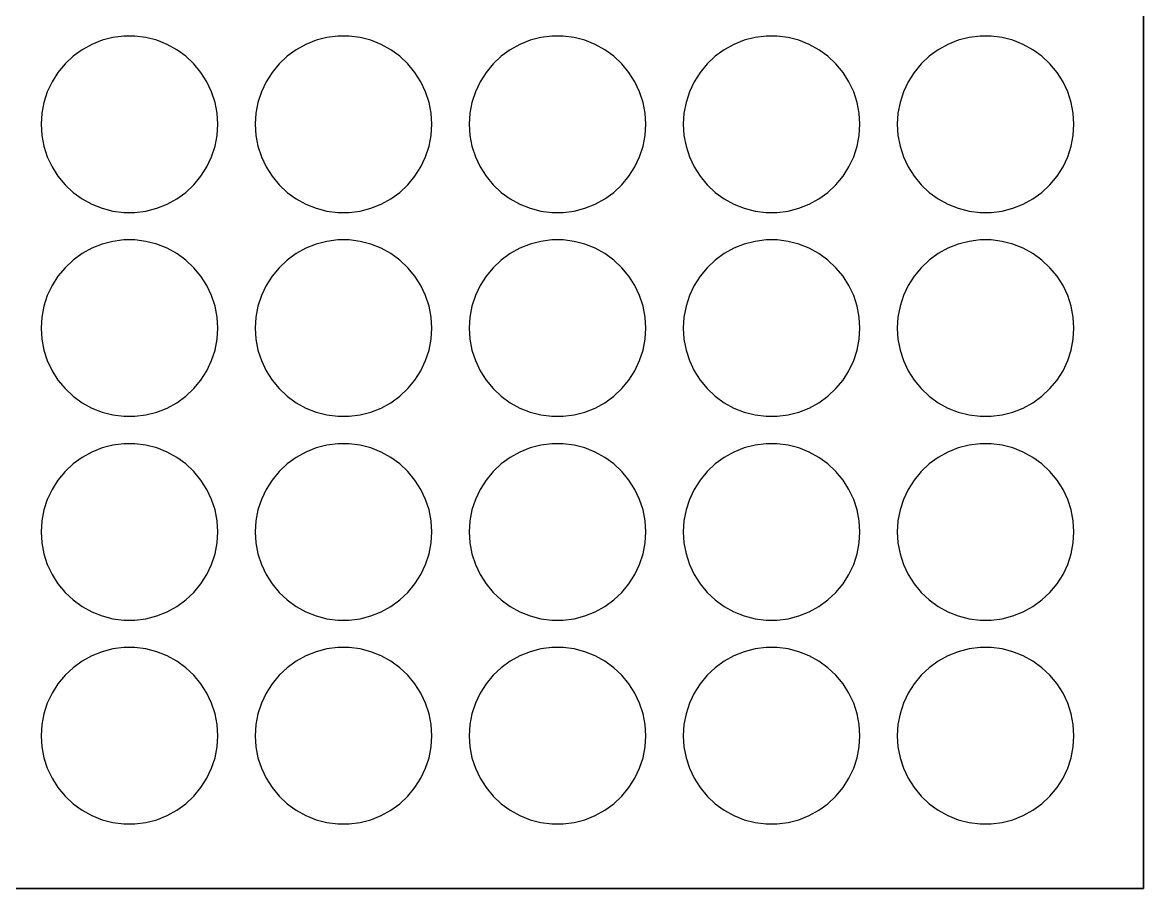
# Model space of a CAD drawing. Header units: metres. Extents: x -330 to 330, y -255 to 255.
# Drawn here: x 0 to 330, y -255 to 0 of the extents above; entities that cross this region are included whole.
import ezdxf

# ---------------------------------------------------------------- set-up
doc = ezdxf.new("R2010")
doc.units = ezdxf.units.M

msp = doc.modelspace()

# ---------------------------------------------------------------- linework, layer by layer
for p, q in [((329.95, 254.95), (329.95, -254.95)), ((330, -255), (330, 255)), ((20.4297, -6.47449), (17.5685, -8.04747)), ((23.4655, -5.27252), (20.4297, -6.47449)), ((26.6281, -4.46053), (23.4655, -5.27252)), ((29.8674, -4.0513), (26.6281, -4.46053)), ((33.1326, -4.0513), (29.8674, -4.0513)), ((36.3719, -4.46053), (33.1326, -4.0513)), ((39.5344, -5.27252), (36.3719, -4.46053)), ((42.5703, -6.47449), (39.5344, -5.27252)), ((45.4315, -8.04747), (42.5703, -6.47449)), ((83.4297, -6.47449), (80.5685, -8.04747)), ((86.4655, -5.27252), (83.4297, -6.47449)), ((89.6281, -4.46053), (86.4655, -5.27252)), ((92.8674, -4.0513), (89.6281, -4.46053)), ((96.1326, -4.0513), (92.8674, -4.0513)), ((99.3719, -4.46053), (96.1326, -4.0513)), ((102.534, -5.27252), (99.3719, -4.46053)), ((105.57, -6.47449), (102.534, -5.27252)), ((108.431, -8.04747), (105.57, -6.47449)), ((146.43, -6.47449), (143.568, -8.04747)), ((149.466, -5.27252), (146.43, -6.47449)), ((152.628, -4.46053), (149.466, -5.27252)), ((155.867, -4.0513), (152.628, -4.46053)), ((159.133, -4.0513), (155.867, -4.0513)), ((162.372, -4.46053), (159.133, -4.0513)), ((165.534, -5.27252), (162.372, -4.46053)), ((168.57, -6.47449), (165.534, -5.27252)), ((171.431, -8.04747), (168.57, -6.47449)), ((209.43, -6.47449), (206.568, -8.04747)), ((212.466, -5.27252), (209.43, -6.47449)), ((215.628, -4.46053), (212.466, -5.27252)), ((218.867, -4.0513), (215.628, -4.46053)), ((222.133, -4.0513), (218.867, -4.0513)), ((225.372, -4.46053), (222.133, -4.0513)), ((228.534, -5.27252), (225.372, -4.46053)), ((231.57, -6.47449), (228.534, -5.27252)), ((234.431, -8.04747), (231.57, -6.47449)), ((272.43, -6.47449), (269.568, -8.04747)), ((275.466, -5.27252), (272.43, -6.47449)), ((278.628, -4.46053), (275.466, -5.27252)), ((281.867, -4.0513), (278.628, -4.46053)), ((285.133, -4.0513), (281.867, -4.0513)), ((288.372, -4.46053), (285.133, -4.0513)), ((291.534, -5.27252), (288.372, -4.46053)), ((294.57, -6.47449), (291.534, -5.27252)), ((297.431, -8.04747), (294.57, -6.47449)), ((17.5685, -8.04747), (14.927, -9.96664)), ((48.073, -9.96664), (45.4315, -8.04747)), ((80.5685, -8.04747), (77.927, -9.96664)), ((111.073, -9.96664), (108.431, -8.04747)), ((143.568, -8.04747), (140.927, -9.96664)), ((174.073, -9.96664), (171.431, -8.04747)), ((206.568, -8.04747), (203.927, -9.96664)), ((237.073, -9.96664), (234.431, -8.04747)), ((269.568, -8.04747), (266.927, -9.96664)), ((300.073, -9.96664), (297.431, -8.04747)), ((12.5468, -12.2018), (10.4655, -14.7176)), ((14.927, -9.96664), (12.5468, -12.2018)), ((50.4532, -12.2018), (48.073, -9.96664)), ((52.5344, -14.7176), (50.4532, -12.2018)), ((75.5468, -12.2018), (73.4655, -14.7176)), ((77.927, -9.96664), (75.5468, -12.2018)), ((113.453, -12.2018), (111.073, -9.96664)), ((115.534, -14.7176), (113.453, -12.2018)), ((138.547, -12.2018), (136.466, -14.7176)), ((140.927, -9.96664), (138.547, -12.2018)), ((176.453, -12.2018), (174.073, -9.96664)), ((178.534, -14.7176), (176.453, -12.2018)), ((201.547, -12.2018), (199.466, -14.7176)), ((203.927, -9.96664), (201.547, -12.2018)), ((239.453, -12.2018), (237.073, -9.96664)), ((241.534, -14.7176), (239.453, -12.2018)), ((264.547, -12.2018), (262.466, -14.7176)), ((266.927, -9.96664), (264.547, -12.2018)), ((302.453, -12.2018), (300.073, -9.96664)), ((304.534, -14.7176), (302.453, -12.2018)), ((10.4655, -14.7176), (8.71602, -17.4744)), ((54.284, -17.4744), (52.5344, -14.7176)), ((73.4655, -14.7176), (71.716, -17.4744)), ((117.284, -17.4744), (115.534, -14.7176)), ((136.466, -14.7176), (134.716, -17.4744)), ((180.284, -17.4744), (178.534, -14.7176)), ((199.466, -14.7176), (197.716, -17.4744)), ((243.284, -17.4744), (241.534, -14.7176)), ((262.466, -14.7176), (260.716, -17.4744)), ((306.284, -17.4744), (304.534, -14.7176)), ((8.71602, -17.4744), (7.32581, -20.4288)), ((55.6742, -20.4288), (54.284, -17.4744)), ((71.716, -17.4744), (70.3258, -20.4288)), ((118.674, -20.4288), (117.284, -17.4744)), ((134.716, -17.4744), (133.326, -20.4288)), ((181.674, -20.4288), (180.284, -17.4744)), ((197.716, -17.4744), (196.326, -20.4288)), ((244.674, -20.4288), (243.284, -17.4744)), ((260.716, -17.4744), (259.326, -20.4288)), ((307.674, -20.4288), (306.284, -17.4744)), ((7.32581, -20.4288), (6.31683, -23.5341)), ((56.6832, -23.5341), (55.6742, -20.4288)), ((70.3258, -20.4288), (69.3168, -23.5341)), ((119.683, -23.5341), (118.674, -20.4288)), ((133.326, -20.4288), (132.317, -23.5341)), ((182.683, -23.5341), (181.674, -20.4288)), ((196.326, -20.4288), (195.317, -23.5341)), ((245.683, -23.5341), (244.674, -20.4288)), ((259.326, -20.4288), (258.317, -23.5341)), ((308.683, -23.5341), (307.674, -20.4288)), ((6.31683, -23.5341), (5.70502, -26.7413)), ((57.295, -26.7413), (56.6832, -23.5341)), ((69.3168, -23.5341), (68.705, -26.7413)), ((120.295, -26.7413), (119.683, -23.5341)), ((132.317, -23.5341), (131.705, -26.7413)), ((183.295, -26.7413), (182.683, -23.5341)), ((195.317, -23.5341), (194.705, -26.7413)), ((246.295, -26.7413), (245.683, -23.5341)), ((258.317, -23.5341), (257.705, -26.7413)), ((309.295, -26.7413), (308.683, -23.5341)), ((5.70502, -26.7413), (5.5, -30)), ((57.5, -30), (57.295, -26.7413)), ((68.705, -26.7413), (68.5, -30)), ((120.5, -30), (120.295, -26.7413)), ((131.705, -26.7413), (131.5, -30)), ((183.5, -30), (183.295, -26.7413)), ((194.705, -26.7413), (194.5, -30)), ((246.5, -30), (246.295, -26.7413)), ((257.705, -26.7413), (257.5, -30)), ((309.5, -30), (309.295, -26.7413)), ((5.5, -30), (5.70502, -33.2587)), ((57.295, -33.2587), (57.5, -30)), ((68.5, -30), (68.705, -33.2587)), ((120.295, -33.2587), (120.5, -30)), ((131.5, -30), (131.705, -33.2587)), ((183.295, -33.2587), (183.5, -30)), ((194.5, -30), (194.705, -33.2587)), ((246.295, -33.2587), (246.5, -30)), ((257.5, -30), (257.705, -33.2587)), ((309.295, -33.2587), (309.5, -30)), ((5.70502, -33.2587), (6.31683, -36.4659)), ((56.6832, -36.4659), (57.295, -33.2587)), ((68.705, -33.2587), (69.3168, -36.4659)), ((119.683, -36.4659), (120.295, -33.2587)), ((131.705, -33.2587), (132.317, -36.4659)), ((182.683, -36.4659), (183.295, -33.2587)), ((194.705, -33.2587), (195.317, -36.4659)), ((245.683, -36.4659), (246.295, -33.2587)), ((257.705, -33.2587), (258.317, -36.4659)), ((308.683, -36.4659), (309.295, -33.2587)), ((6.31683, -36.4659), (7.32581, -39.5712)), ((7.32581, -39.5712), (8.71602, -42.5256)), ((54.284, -42.5256), (55.6742, -39.5712)), ((55.6742, -39.5712), (56.6832, -36.4659)), ((69.3168, -36.4659), (70.3258, -39.5712)), ((70.3258, -39.5712), (71.716, -42.5256)), ((117.284, -42.5256), (118.674, -39.5712)), ((118.674, -39.5712), (119.683, -36.4659)), ((132.317, -36.4659), (133.326, -39.5712)), ((133.326, -39.5712), (134.716, -42.5256)), ((180.284, -42.5256), (181.674, -39.5712)), ((181.674, -39.5712), (182.683, -36.4659)), ((195.317, -36.4659), (196.326, -39.5712)), ((196.326, -39.5712), (197.716, -42.5256)), ((243.284, -42.5256), (244.674, -39.5712)), ((244.674, -39.5712), (245.683, -36.4659)), ((258.317, -36.4659), (259.326, -39.5712)), ((259.326, -39.5712), (260.716, -42.5256)), ((306.284, -42.5256), (307.674, -39.5712)), ((307.674, -39.5712), (308.683, -36.4659)), ((8.71602, -42.5256), (10.4655, -45.2824)), ((52.5344, -45.2824), (54.284, -42.5256)), ((71.716, -42.5256), (73.4655, -45.2824)), ((115.534, -45.2824), (117.284, -42.5256)), ((134.716, -42.5256), (136.466, -45.2824)), ((178.534, -45.2824), (180.284, -42.5256)), ((197.716, -42.5256), (199.466, -45.2824)), ((241.534, -45.2824), (243.284, -42.5256)), ((260.716, -42.5256), (262.466, -45.2824)), ((304.534, -45.2824), (306.284, -42.5256)), ((10.4655, -45.2824), (12.5468, -47.7982)), ((50.4532, -47.7982), (52.5344, -45.2824)), ((73.4655, -45.2824), (75.5468, -47.7982)), ((113.453, -47.7982), (115.534, -45.2824)), ((136.466, -45.2824), (138.547, -47.7982)), ((176.453, -47.7982), (178.534, -45.2824)), ((199.466, -45.2824), (201.547, -47.7982)), ((239.453, -47.7982), (241.534, -45.2824)), ((262.466, -45.2824), (264.547, -47.7982)), ((302.453, -47.7982), (304.534, -45.2824)), ((12.5468, -47.7982), (14.927, -50.0333)), ((48.073, -50.0333), (50.4532, -47.7982)), ((75.5468, -47.7982), (77.927, -50.0333)), ((111.073, -50.0333), (113.453, -47.7982)), ((138.547, -47.7982), (140.927, -50.0333)), ((174.073, -50.0333), (176.453, -47.7982)), ((201.547, -47.7982), (203.927, -50.0333)), ((237.073, -50.0333), (239.453, -47.7982)), ((264.547, -47.7982), (266.927, -50.0333)), ((300.073, -50.0333), (302.453, -47.7982)), ((14.927, -50.0333), (17.5685, -51.9525)), ((17.5685, -51.9525), (20.4297, -53.5255)), ((42.5703, -53.5255), (45.4315, -51.9525)), ((45.4315, -51.9525), (48.073, -50.0333)), ((77.927, -50.0333), (80.5685, -51.9525)), ((80.5685, -51.9525), (83.4297, -53.5255)), ((105.57, -53.5255), (108.431, -51.9525)), ((108.431, -51.9525), (111.073, -50.0333)), ((140.927, -50.0333), (143.568, -51.9525)), ((143.568, -51.9525), (146.43, -53.5255)), ((168.57, -53.5255), (171.431, -51.9525)), ((171.431, -51.9525), (174.073, -50.0333)), ((203.927, -50.0333), (206.568, -51.9525)), ((206.568, -51.9525), (209.43, -53.5255)), ((231.57, -53.5255), (234.431, -51.9525)), ((234.431, -51.9525), (237.073, -50.0333)), ((266.927, -50.0333), (269.568, -51.9525)), ((269.568, -51.9525), (272.43, -53.5255)), ((294.57, -53.5255), (297.431, -51.9525)), ((297.431, -51.9525), (300.073, -50.0333)), ((20.4297, -53.5255), (23.4655, -54.7275)), ((23.4655, -54.7275), (26.6281, -55.5395)), ((26.6281, -55.5395), (29.8674, -55.9487)), ((29.8674, -55.9487), (33.1326, -55.9487)), ((33.1326, -55.9487), (36.3719, -55.5395)), ((36.3719, -55.5395), (39.5344, -54.7275)), ((39.5344, -54.7275), (42.5703, -53.5255)), ((83.4297, -53.5255), (86.4655, -54.7275)), ((86.4655, -54.7275), (89.6281, -55.5395)), ((89.6281, -55.5395), (92.8674, -55.9487)), ((92.8674, -55.9487), (96.1326, -55.9487)), ((96.1326, -55.9487), (99.3719, -55.5395)), ((99.3719, -55.5395), (102.534, -54.7275)), ((102.534, -54.7275), (105.57, -53.5255)), ((146.43, -53.5255), (149.466, -54.7275)), ((149.466, -54.7275), (152.628, -55.5395)), ((152.628, -55.5395), (155.867, -55.9487)), ((155.867, -55.9487), (159.133, -55.9487)), ((159.133, -55.9487), (162.372, -55.5395)), ((162.372, -55.5395), (165.534, -54.7275)), ((165.534, -54.7275), (168.57, -53.5255)), ((209.43, -53.5255), (212.466, -54.7275)), ((212.466, -54.7275), (215.628, -55.5395)), ((215.628, -55.5395), (218.867, -55.9487)), ((218.867, -55.9487), (222.133, -55.9487)), ((222.133, -55.9487), (225.372, -55.5395)), ((225.372, -55.5395), (228.534, -54.7275)), ((228.534, -54.7275), (231.57, -53.5255)), ((272.43, -53.5255), (275.466, -54.7275)), ((275.466, -54.7275), (278.628, -55.5395)), ((278.628, -55.5395), (281.867, -55.9487)), ((281.867, -55.9487), (285.133, -55.9487)), ((285.133, -55.9487), (288.372, -55.5395)), ((288.372, -55.5395), (291.534, -54.7275)), ((291.534, -54.7275), (294.57, -53.5255)), ((23.4655, -65.2725), (20.4297, -66.4745)), ((26.6281, -64.4605), (23.4655, -65.2725)), ((29.8674, -64.0513), (26.6281, -64.4605)), ((33.1326, -64.0513), (29.8674, -64.0513)), ((36.3719, -64.4605), (33.1326, -64.0513)), ((39.5344, -65.2725), (36.3719, -64.4605)), ((42.5703, -66.4745), (39.5344, -65.2725)), ((86.4655, -65.2725), (83.4297, -66.4745)), ((89.6281, -64.4605), (86.4655, -65.2725)), ((92.8674, -64.0513), (89.6281, -64.4605)), ((96.1326, -64.0513), (92.8674, -64.0513)), ((99.3719, -64.4605), (96.1326, -64.0513)), ((102.534, -65.2725), (99.3719, -64.4605)), ((105.57, -66.4745), (102.534, -65.2725)), ((149.466, -65.2725), (146.43, -66.4745)), ((152.628, -64.4605), (149.466, -65.2725)), ((155.867, -64.0513), (152.628, -64.4605)), ((159.133, -64.0513), (155.867, -64.0513)), ((162.372, -64.4605), (159.133, -64.0513)), ((165.534, -65.2725), (162.372, -64.4605)), ((168.57, -66.4745), (165.534, -65.2725)), ((212.466, -65.2725), (209.43, -66.4745)), ((215.628, -64.4605), (212.466, -65.2725)), ((218.867, -64.0513), (215.628, -64.4605)), ((222.133, -64.0513), (218.867, -64.0513)), ((225.372, -64.4605), (222.133, -64.0513)), ((228.534, -65.2725), (225.372, -64.4605)), ((231.57, -66.4745), (228.534, -65.2725)), ((275.466, -65.2725), (272.43, -66.4745)), ((278.628, -64.4605), (275.466, -65.2725)), ((281.867, -64.0513), (278.628, -64.4605)), ((285.133, -64.0513), (281.867, -64.0513)), ((288.372, -64.4605), (285.133, -64.0513)), ((291.534, -65.2725), (288.372, -64.4605)), ((294.57, -66.4745), (291.534, -65.2725)), ((17.5685, -68.0475), (14.927, -69.9666)), ((20.4297, -66.4745), (17.5685, -68.0475)), ((45.4315, -68.0475), (42.5703, -66.4745)), ((48.073, -69.9666), (45.4315, -68.0475)), ((80.5685, -68.0475), (77.927, -69.9666)), ((83.4297, -66.4745), (80.5685, -68.0475)), ((108.431, -68.0475), (105.57, -66.4745)), ((111.073, -69.9666), (108.431, -68.0475)), ((143.568, -68.0475), (140.927, -69.9666)), ((146.43, -66.4745), (143.568, -68.0475)), ((171.431, -68.0475), (168.57, -66.4745)), ((174.073, -69.9666), (171.431, -68.0475)), ((206.568, -68.0475), (203.927, -69.9666)), ((209.43, -66.4745), (206.568, -68.0475)), ((234.431, -68.0475), (231.57, -66.4745)), ((237.073, -69.9666), (234.431, -68.0475)), ((269.568, -68.0475), (266.927, -69.9666)), ((272.43, -66.4745), (269.568, -68.0475)), ((297.431, -68.0475), (294.57, -66.4745)), ((300.073, -69.9666), (297.431, -68.0475)), ((12.5468, -72.2018), (10.4655, -74.7176)), ((14.927, -69.9666), (12.5468, -72.2018)), ((50.4532, -72.2018), (48.073, -69.9666)), ((52.5344, -74.7176), (50.4532, -72.2018)), ((75.5468, -72.2018), (73.4655, -74.7176)), ((77.927, -69.9666), (75.5468, -72.2018)), ((113.453, -72.2018), (111.073, -69.9666)), ((115.534, -74.7176), (113.453, -72.2018)), ((138.547, -72.2018), (136.466, -74.7176)), ((140.927, -69.9666), (138.547, -72.2018)), ((176.453, -72.2018), (174.073, -69.9666)), ((178.534, -74.7176), (176.453, -72.2018)), ((201.547, -72.2018), (199.466, -74.7176)), ((203.927, -69.9666), (201.547, -72.2018)), ((239.453, -72.2018), (237.073, -69.9666)), ((241.534, -74.7176), (239.453, -72.2018)), ((264.547, -72.2018), (262.466, -74.7176)), ((266.927, -69.9666), (264.547, -72.2018)), ((302.453, -72.2018), (300.073, -69.9666)), ((304.534, -74.7176), (302.453, -72.2018)), ((10.4655, -74.7176), (8.71602, -77.4744)), ((54.284, -77.4744), (52.5344, -74.7176)), ((73.4655, -74.7176), (71.716, -77.4744)), ((117.284, -77.4744), (115.534, -74.7176)), ((136.466, -74.7176), (134.716, -77.4744)), ((180.284, -77.4744), (178.534, -74.7176)), ((199.466, -74.7176), (197.716, -77.4744)), ((243.284, -77.4744), (241.534, -74.7176)), ((262.466, -74.7176), (260.716, -77.4744)), ((306.284, -77.4744), (304.534, -74.7176)), ((8.71602, -77.4744), (7.32581, -80.4288)), ((55.6742, -80.4288), (54.284, -77.4744)), ((71.716, -77.4744), (70.3258, -80.4288)), ((118.674, -80.4288), (117.284, -77.4744)), ((134.716, -77.4744), (133.326, -80.4288)), ((181.674, -80.4288), (180.284, -77.4744)), ((197.716, -77.4744), (196.326, -80.4288)), ((244.674, -80.4288), (243.284, -77.4744)), ((260.716, -77.4744), (259.326, -80.4288)), ((307.674, -80.4288), (306.284, -77.4744)), ((7.32581, -80.4288), (6.31683, -83.5341)), ((56.6832, -83.5341), (55.6742, -80.4288)), ((70.3258, -80.4288), (69.3168, -83.5341)), ((119.683, -83.5341), (118.674, -80.4288)), ((133.326, -80.4288), (132.317, -83.5341)), ((182.683, -83.5341), (181.674, -80.4288)), ((196.326, -80.4288), (195.317, -83.5341)), ((245.683, -83.5341), (244.674, -80.4288)), ((259.326, -80.4288), (258.317, -83.5341)), ((308.683, -83.5341), (307.674, -80.4288)), ((6.31683, -83.5341), (5.70502, -86.7413)), ((57.295, -86.7413), (56.6832, -83.5341)), ((69.3168, -83.5341), (68.705, -86.7413)), ((120.295, -86.7413), (119.683, -83.5341)), ((132.317, -83.5341), (131.705, -86.7413)), ((183.295, -86.7413), (182.683, -83.5341)), ((195.317, -83.5341), (194.705, -86.7413)), ((246.295, -86.7413), (245.683, -83.5341)), ((258.317, -83.5341), (257.705, -86.7413)), ((309.295, -86.7413), (308.683, -83.5341)), ((5.70502, -86.7413), (5.5, -90)), ((57.5, -90), (57.295, -86.7413)), ((68.705, -86.7413), (68.5, -90)), ((120.5, -90), (120.295, -86.7413)), ((131.705, -86.7413), (131.5, -90)), ((183.5, -90), (183.295, -86.7413)), ((194.705, -86.7413), (194.5, -90)), ((246.5, -90), (246.295, -86.7413)), ((257.705, -86.7413), (257.5, -90)), ((309.5, -90), (309.295, -86.7413)), ((5.5, -90), (5.70502, -93.2587)), ((57.295, -93.2587), (57.5, -90)), ((68.5, -90), (68.705, -93.2587)), ((120.295, -93.2587), (120.5, -90)), ((131.5, -90), (131.705, -93.2587)), ((183.295, -93.2587), (183.5, -90)), ((194.5, -90), (194.705, -93.2587)), ((246.295, -93.2587), (246.5, -90)), ((257.5, -90), (257.705, -93.2587)), ((309.295, -93.2587), (309.5, -90)), ((5.70502, -93.2587), (6.31683, -96.4659)), ((56.6832, -96.4659), (57.295, -93.2587)), ((68.705, -93.2587), (69.3168, -96.4659)), ((119.683, -96.4659), (120.295, -93.2587)), ((131.705, -93.2587), (132.317, -96.4659)), ((182.683, -96.4659), (183.295, -93.2587)), ((194.705, -93.2587), (195.317, -96.4659)), ((245.683, -96.4659), (246.295, -93.2587)), ((257.705, -93.2587), (258.317, -96.4659)), ((308.683, -96.4659), (309.295, -93.2587)), ((6.31683, -96.4659), (7.32581, -99.5712)), ((55.6742, -99.5712), (56.6832, -96.4659)), ((69.3168, -96.4659), (70.3258, -99.5712)), ((118.674, -99.5712), (119.683, -96.4659)), ((132.317, -96.4659), (133.326, -99.5712)), ((181.674, -99.5712), (182.683, -96.4659)), ((195.317, -96.4659), (196.326, -99.5712)), ((244.674, -99.5712), (245.683, -96.4659)), ((258.317, -96.4659), (259.326, -99.5712)), ((307.674, -99.5712), (308.683, -96.4659)), ((7.32581, -99.5712), (8.71602, -102.526)), ((54.284, -102.526), (55.6742, -99.5712)), ((70.3258, -99.5712), (71.716, -102.526)), ((117.284, -102.526), (118.674, -99.5712)), ((133.326, -99.5712), (134.716, -102.526)), ((180.284, -102.526), (181.674, -99.5712)), ((196.326, -99.5712), (197.716, -102.526)), ((243.284, -102.526), (244.674, -99.5712)), ((259.326, -99.5712), (260.716, -102.526)), ((306.284, -102.526), (307.674, -99.5712)), ((8.71602, -102.526), (10.4655, -105.282)), ((10.4655, -105.282), (12.5468, -107.798)), ((50.4532, -107.798), (52.5344, -105.282)), ((52.5344, -105.282), (54.284, -102.526)), ((71.716, -102.526), (73.4655, -105.282)), ((73.4655, -105.282), (75.5468, -107.798)), ((113.453, -107.798), (115.534, -105.282)), ((115.534, -105.282), (117.284, -102.526)), ((134.716, -102.526), (136.466, -105.282)), ((136.466, -105.282), (138.547, -107.798)), ((176.453, -107.798), (178.534, -105.282)), ((178.534, -105.282), (180.284, -102.526)), ((197.716, -102.526), (199.466, -105.282)), ((199.466, -105.282), (201.547, -107.798)), ((239.453, -107.798), (241.534, -105.282)), ((241.534, -105.282), (243.284, -102.526)), ((260.716, -102.526), (262.466, -105.282)), ((262.466, -105.282), (264.547, -107.798)), ((302.453, -107.798), (304.534, -105.282)), ((304.534, -105.282), (306.284, -102.526)), ((12.5468, -107.798), (14.927, -110.033)), ((48.073, -110.033), (50.4532, -107.798)), ((75.5468, -107.798), (77.927, -110.033)), ((111.073, -110.033), (113.453, -107.798)), ((138.547, -107.798), (140.927, -110.033)), ((174.073, -110.033), (176.453, -107.798)), ((201.547, -107.798), (203.927, -110.033)), ((237.073, -110.033), (239.453, -107.798)), ((264.547, -107.798), (266.927, -110.033)), ((300.073, -110.033), (302.453, -107.798)), ((14.927, -110.033), (17.5685, -111.953)), ((17.5685, -111.953), (20.4297, -113.525)), ((42.5703, -113.525), (45.4315, -111.953)), ((45.4315, -111.953), (48.073, -110.033)), ((77.927, -110.033), (80.5685, -111.953)), ((80.5685, -111.953), (83.4297, -113.525)), ((105.57, -113.525), (108.431, -111.953)), ((108.431, -111.953), (111.073, -110.033)), ((140.927, -110.033), (143.568, -111.953)), ((143.568, -111.953), (146.43, -113.525)), ((168.57, -113.525), (171.431, -111.953)), ((171.431, -111.953), (174.073, -110.033)), ((203.927, -110.033), (206.568, -111.953)), ((206.568, -111.953), (209.43, -113.525)), ((231.57, -113.525), (234.431, -111.953)), ((234.431, -111.953), (237.073, -110.033)), ((266.927, -110.033), (269.568, -111.953)), ((269.568, -111.953), (272.43, -113.525)), ((294.57, -113.525), (297.431, -111.953)), ((297.431, -111.953), (300.073, -110.033)), ((20.4297, -113.525), (23.4655, -114.727)), ((23.4655, -114.727), (26.6281, -115.539)), ((36.3719, -115.539), (39.5344, -114.727)), ((39.5344, -114.727), (42.5703, -113.525)), ((83.4297, -113.525), (86.4655, -114.727)), ((86.4655, -114.727), (89.6281, -115.539)), ((99.3719, -115.539), (102.534, -114.727)), ((102.534, -114.727), (105.57, -113.525)), ((146.43, -113.525), (149.466, -114.727)), ((149.466, -114.727), (152.628, -115.539)), ((162.372, -115.539), (165.534, -114.727)), ((165.534, -114.727), (168.57, -113.525)), ((209.43, -113.525), (212.466, -114.727)), ((212.466, -114.727), (215.628, -115.539)), ((225.372, -115.539), (228.534, -114.727)), ((228.534, -114.727), (231.57, -113.525)), ((272.43, -113.525), (275.466, -114.727)), ((275.466, -114.727), (278.628, -115.539)), ((288.372, -115.539), (291.534, -114.727)), ((291.534, -114.727), (294.57, -113.525)), ((26.6281, -115.539), (29.8674, -115.949)), ((29.8674, -115.949), (33.1326, -115.949)), ((33.1326, -115.949), (36.3719, -115.539)), ((89.6281, -115.539), (92.8674, -115.949)), ((92.8674, -115.949), (96.1326, -115.949)), ((96.1326, -115.949), (99.3719, -115.539)), ((152.628, -115.539), (155.867, -115.949)), ((155.867, -115.949), (159.133, -115.949)), ((159.133, -115.949), (162.372, -115.539)), ((215.628, -115.539), (218.867, -115.949)), ((218.867, -115.949), (222.133, -115.949)), ((222.133, -115.949), (225.372, -115.539)), ((278.628, -115.539), (281.867, -115.949)), ((281.867, -115.949), (285.133, -115.949)), ((285.133, -115.949), (288.372, -115.539)), ((23.4655, -125.273), (20.4297, -126.474)), ((26.6281, -124.461), (23.4655, -125.273)), ((29.8674, -124.051), (26.6281, -124.461)), ((33.1326, -124.051), (29.8674, -124.051)), ((36.3719, -124.461), (33.1326, -124.051)), ((39.5344, -125.273), (36.3719, -124.461)), ((42.5703, -126.474), (39.5344, -125.273)), ((86.4655, -125.273), (83.4297, -126.474)), ((89.6281, -124.461), (86.4655, -125.273)), ((92.8674, -124.051), (89.6281, -124.461)), ((96.1326, -124.051), (92.8674, -124.051)), ((99.3719, -124.461), (96.1326, -124.051)), ((102.534, -125.273), (99.3719, -124.461)), ((105.57, -126.474), (102.534, -125.273)), ((149.466, -125.273), (146.43, -126.474)), ((152.628, -124.461), (149.466, -125.273)), ((155.867, -124.051), (152.628, -124.461)), ((159.133, -124.051), (155.867, -124.051)), ((162.372, -124.461), (159.133, -124.051)), ((165.534, -125.273), (162.372, -124.461)), ((168.57, -126.474), (165.534, -125.273)), ((212.466, -125.273), (209.43, -126.474)), ((215.628, -124.461), (212.466, -125.273)), ((218.867, -124.051), (215.628, -124.461)), ((222.133, -124.051), (218.867, -124.051)), ((225.372, -124.461), (222.133, -124.051)), ((228.534, -125.273), (225.372, -124.461)), ((231.57, -126.474), (228.534, -125.273)), ((275.466, -125.273), (272.43, -126.474)), ((278.628, -124.461), (275.466, -125.273)), ((281.867, -124.051), (278.628, -124.461)), ((285.133, -124.051), (281.867, -124.051)), ((288.372, -124.461), (285.133, -124.051)), ((291.534, -125.273), (288.372, -124.461)), ((294.57, -126.474), (291.534, -125.273)), ((17.5685, -128.047), (14.927, -129.967)), ((20.4297, -126.474), (17.5685, -128.047)), ((45.4315, -128.047), (42.5703, -126.474)), ((48.073, -129.967), (45.4315, -128.047)), ((80.5685, -128.047), (77.927, -129.967)), ((83.4297, -126.474), (80.5685, -128.047)), ((108.431, -128.047), (105.57, -126.474)), ((111.073, -129.967), (108.431, -128.047)), ((143.568, -128.047), (140.927, -129.967)), ((146.43, -126.474), (143.568, -128.047)), ((171.431, -128.047), (168.57, -126.474)), ((174.073, -129.967), (171.431, -128.047)), ((206.568, -128.047), (203.927, -129.967)), ((209.43, -126.474), (206.568, -128.047)), ((234.431, -128.047), (231.57, -126.474)), ((237.073, -129.967), (234.431, -128.047)), ((269.568, -128.047), (266.927, -129.967)), ((272.43, -126.474), (269.568, -128.047)), ((297.431, -128.047), (294.57, -126.474)), ((300.073, -129.967), (297.431, -128.047)), ((14.927, -129.967), (12.5468, -132.202)), ((50.4532, -132.202), (48.073, -129.967)), ((77.927, -129.967), (75.5468, -132.202)), ((113.453, -132.202), (111.073, -129.967)), ((140.927, -129.967), (138.547, -132.202)), ((176.453, -132.202), (174.073, -129.967)), ((203.927, -129.967), (201.547, -132.202)), ((239.453, -132.202), (237.073, -129.967)), ((266.927, -129.967), (264.547, -132.202)), ((302.453, -132.202), (300.073, -129.967)), ((10.4655, -134.718), (8.71602, -137.474)), ((12.5468, -132.202), (10.4655, -134.718)), ((52.5344, -134.718), (50.4532, -132.202)), ((54.284, -137.474), (52.5344, -134.718)), ((73.4655, -134.718), (71.716, -137.474)), ((75.5468, -132.202), (73.4655, -134.718)), ((115.534, -134.718), (113.453, -132.202)), ((117.284, -137.474), (115.534, -134.718)), ((136.466, -134.718), (134.716, -137.474)), ((138.547, -132.202), (136.466, -134.718)), ((178.534, -134.718), (176.453, -132.202)), ((180.284, -137.474), (178.534, -134.718)), ((199.466, -134.718), (197.716, -137.474)), ((201.547, -132.202), (199.466, -134.718)), ((241.534, -134.718), (239.453, -132.202)), ((243.284, -137.474), (241.534, -134.718)), ((262.466, -134.718), (260.716, -137.474)), ((264.547, -132.202), (262.466, -134.718)), ((304.534, -134.718), (302.453, -132.202)), ((306.284, -137.474), (304.534, -134.718)), ((8.71602, -137.474), (7.32581, -140.429)), ((55.6742, -140.429), (54.284, -137.474)), ((71.716, -137.474), (70.3258, -140.429)), ((118.674, -140.429), (117.284, -137.474)), ((134.716, -137.474), (133.326, -140.429)), ((181.674, -140.429), (180.284, -137.474)), ((197.716, -137.474), (196.326, -140.429)), ((244.674, -140.429), (243.284, -137.474)), ((260.716, -137.474), (259.326, -140.429)), ((307.674, -140.429), (306.284, -137.474)), ((7.32581, -140.429), (6.31683, -143.534)), ((56.6832, -143.534), (55.6742, -140.429)), ((70.3258, -140.429), (69.3168, -143.534)), ((119.683, -143.534), (118.674, -140.429)), ((133.326, -140.429), (132.317, -143.534)), ((182.683, -143.534), (181.674, -140.429)), ((196.326, -140.429), (195.317, -143.534)), ((245.683, -143.534), (244.674, -140.429)), ((259.326, -140.429), (258.317, -143.534)), ((308.683, -143.534), (307.674, -140.429)), ((6.31683, -143.534), (5.70502, -146.741)), ((57.295, -146.741), (56.6832, -143.534)), ((69.3168, -143.534), (68.705, -146.741)), ((120.295, -146.741), (119.683, -143.534)), ((132.317, -143.534), (131.705, -146.741)), ((183.295, -146.741), (182.683, -143.534)), ((195.317, -143.534), (194.705, -146.741)), ((246.295, -146.741), (245.683, -143.534)), ((258.317, -143.534), (257.705, -146.741)), ((309.295, -146.741), (308.683, -143.534)), ((5.70502, -146.741), (5.5, -150)), ((57.5, -150), (57.295, -146.741)), ((68.705, -146.741), (68.5, -150)), ((120.5, -150), (120.295, -146.741)), ((131.705, -146.741), (131.5, -150)), ((183.5, -150), (183.295, -146.741)), ((194.705, -146.741), (194.5, -150)), ((246.5, -150), (246.295, -146.741)), ((257.705, -146.741), (257.5, -150)), ((309.5, -150), (309.295, -146.741)), ((5.5, -150), (5.70502, -153.259)), ((57.295, -153.259), (57.5, -150)), ((68.5, -150), (68.705, -153.259)), ((120.295, -153.259), (120.5, -150)), ((131.5, -150), (131.705, -153.259)), ((183.295, -153.259), (183.5, -150)), ((194.5, -150), (194.705, -153.259)), ((246.295, -153.259), (246.5, -150)), ((257.5, -150), (257.705, -153.259)), ((309.295, -153.259), (309.5, -150)), ((5.70502, -153.259), (6.31683, -156.466)), ((56.6832, -156.466), (57.295, -153.259)), ((68.705, -153.259), (69.3168, -156.466)), ((119.683, -156.466), (120.295, -153.259)), ((131.705, -153.259), (132.317, -156.466)), ((182.683, -156.466), (183.295, -153.259)), ((194.705, -153.259), (195.317, -156.466)), ((245.683, -156.466), (246.295, -153.259)), ((257.705, -153.259), (258.317, -156.466)), ((308.683, -156.466), (309.295, -153.259)), ((6.31683, -156.466), (7.32581, -159.571)), ((55.6742, -159.571), (56.6832, -156.466)), ((69.3168, -156.466), (70.3258, -159.571)), ((118.674, -159.571), (119.683, -156.466)), ((132.317, -156.466), (133.326, -159.571)), ((181.674, -159.571), (182.683, -156.466)), ((195.317, -156.466), (196.326, -159.571)), ((244.674, -159.571), (245.683, -156.466)), ((258.317, -156.466), (259.326, -159.571)), ((307.674, -159.571), (308.683, -156.466)), ((7.32581, -159.571), (8.71602, -162.526)), ((54.284, -162.526), (55.6742, -159.571)), ((70.3258, -159.571), (71.716, -162.526)), ((117.284, -162.526), (118.674, -159.571)), ((133.326, -159.571), (134.716, -162.526)), ((180.284, -162.526), (181.674, -159.571)), ((196.326, -159.571), (197.716, -162.526)), ((243.284, -162.526), (244.674, -159.571)), ((259.326, -159.571), (260.716, -162.526)), ((306.284, -162.526), (307.674, -159.571)), ((8.71602, -162.526), (10.4655, -165.282)), ((52.5344, -165.282), (54.284, -162.526)), ((71.716, -162.526), (73.4655, -165.282)), ((115.534, -165.282), (117.284, -162.526)), ((134.716, -162.526), (136.466, -165.282)), ((178.534, -165.282), (180.284, -162.526)), ((197.716, -162.526), (199.466, -165.282)), ((241.534, -165.282), (243.284, -162.526)), ((260.716, -162.526), (262.466, -165.282)), ((304.534, -165.282), (306.284, -162.526)), ((10.4655, -165.282), (12.5468, -167.798)), ((12.5468, -167.798), (14.927, -170.033)), ((48.073, -170.033), (50.4532, -167.798)), ((50.4532, -167.798), (52.5344, -165.282)), ((73.4655, -165.282), (75.5468, -167.798)), ((75.5468, -167.798), (77.927, -170.033)), ((111.073, -170.033), (113.453, -167.798)), ((113.453, -167.798), (115.534, -165.282)), ((136.466, -165.282), (138.547, -167.798)), ((138.547, -167.798), (140.927, -170.033)), ((174.073, -170.033), (176.453, -167.798)), ((176.453, -167.798), (178.534, -165.282)), ((199.466, -165.282), (201.547, -167.798)), ((201.547, -167.798), (203.927, -170.033)), ((237.073, -170.033), (239.453, -167.798)), ((239.453, -167.798), (241.534, -165.282)), ((262.466, -165.282), (264.547, -167.798)), ((264.547, -167.798), (266.927, -170.033)), ((300.073, -170.033), (302.453, -167.798)), ((302.453, -167.798), (304.534, -165.282)), ((14.927, -170.033), (17.5685, -171.953)), ((45.4315, -171.953), (48.073, -170.033)), ((77.927, -170.033), (80.5685, -171.953)), ((108.431, -171.953), (111.073, -170.033)), ((140.927, -170.033), (143.568, -171.953)), ((171.431, -171.953), (174.073, -170.033)), ((203.927, -170.033), (206.568, -171.953)), ((234.431, -171.953), (237.073, -170.033)), ((266.927, -170.033), (269.568, -171.953)), ((297.431, -171.953), (300.073, -170.033)), ((17.5685, -171.953), (20.4297, -173.525)), ((20.4297, -173.525), (23.4655, -174.727)), ((23.4655, -174.727), (26.6281, -175.539)), ((36.3719, -175.539), (39.5344, -174.727)), ((39.5344, -174.727), (42.5703, -173.525)), ((42.5703, -173.525), (45.4315, -171.953)), ((80.5685, -171.953), (83.4297, -173.525)), ((83.4297, -173.525), (86.4655, -174.727)), ((86.4655, -174.727), (89.6281, -175.539)), ((99.3719, -175.539), (102.534, -174.727)), ((102.534, -174.727), (105.57, -173.525)), ((105.57, -173.525), (108.431, -171.953)), ((143.568, -171.953), (146.43, -173.525)), ((146.43, -173.525), (149.466, -174.727)), ((149.466, -174.727), (152.628, -175.539)), ((162.372, -175.539), (165.534, -174.727)), ((165.534, -174.727), (168.57, -173.525)), ((168.57, -173.525), (171.431, -171.953)), ((206.568, -171.953), (209.43, -173.525)), ((209.43, -173.525), (212.466, -174.727)), ((212.466, -174.727), (215.628, -175.539)), ((225.372, -175.539), (228.534, -174.727)), ((228.534, -174.727), (231.57, -173.525)), ((231.57, -173.525), (234.431, -171.953)), ((269.568, -171.953), (272.43, -173.525)), ((272.43, -173.525), (275.466, -174.727)), ((275.466, -174.727), (278.628, -175.539)), ((288.372, -175.539), (291.534, -174.727)), ((291.534, -174.727), (294.57, -173.525)), ((294.57, -173.525), (297.431, -171.953)), ((26.6281, -175.539), (29.8674, -175.949)), ((29.8674, -175.949), (33.1326, -175.949)), ((33.1326, -175.949), (36.3719, -175.539)), ((89.6281, -175.539), (92.8674, -175.949)), ((92.8674, -175.949), (96.1326, -175.949)), ((96.1326, -175.949), (99.3719, -175.539)), ((152.628, -175.539), (155.867, -175.949)), ((155.867, -175.949), (159.133, -175.949)), ((159.133, -175.949), (162.372, -175.539)), ((215.628, -175.539), (218.867, -175.949)), ((218.867, -175.949), (222.133, -175.949)), ((222.133, -175.949), (225.372, -175.539)), ((278.628, -175.539), (281.867, -175.949)), ((281.867, -175.949), (285.133, -175.949)), ((285.133, -175.949), (288.372, -175.539)), ((26.6281, -184.461), (23.4655, -185.273)), ((29.8674, -184.051), (26.6281, -184.461)), ((33.1326, -184.051), (29.8674, -184.051)), ((36.3719, -184.461), (33.1326, -184.051)), ((39.5344, -185.273), (36.3719, -184.461)), ((89.6281, -184.461), (86.4655, -185.273)), ((92.8674, -184.051), (89.6281, -184.461)), ((96.1326, -184.051), (92.8674, -184.051)), ((99.3719, -184.461), (96.1326, -184.051)), ((102.534, -185.273), (99.3719, -184.461)), ((152.628, -184.461), (149.466, -185.273)), ((155.867, -184.051), (152.628, -184.461)), ((159.133, -184.051), (155.867, -184.051)), ((162.372, -184.461), (159.133, -184.051)), ((165.534, -185.273), (162.372, -184.461)), ((215.628, -184.461), (212.466, -185.273)), ((218.867, -184.051), (215.628, -184.461)), ((222.133, -184.051), (218.867, -184.051)), ((225.372, -184.461), (222.133, -184.051)), ((228.534, -185.273), (225.372, -184.461)), ((278.628, -184.461), (275.466, -185.273)), ((281.867, -184.051), (278.628, -184.461)), ((285.133, -184.051), (281.867, -184.051)), ((288.372, -184.461), (285.133, -184.051)), ((291.534, -185.273), (288.372, -184.461)), ((17.5685, -188.047), (14.927, -189.967)), ((20.4297, -186.474), (17.5685, -188.047)), ((23.4655, -185.273), (20.4297, -186.474)), ((42.5703, -186.474), (39.5344, -185.273)), ((45.4315, -188.047), (42.5703, -186.474)), ((48.073, -189.967), (45.4315, -188.047)), ((80.5685, -188.047), (77.927, -189.967)), ((83.4297, -186.474), (80.5685, -188.047)), ((86.4655, -185.273), (83.4297, -186.474)), ((105.57, -186.474), (102.534, -185.273)), ((108.431, -188.047), (105.57, -186.474)), ((111.073, -189.967), (108.431, -188.047)), ((143.568, -188.047), (140.927, -189.967)), ((146.43, -186.474), (143.568, -188.047)), ((149.466, -185.273), (146.43, -186.474)), ((168.57, -186.474), (165.534, -185.273)), ((171.431, -188.047), (168.57, -186.474)), ((174.073, -189.967), (171.431, -188.047)), ((206.568, -188.047), (203.927, -189.967)), ((209.43, -186.474), (206.568, -188.047)), ((212.466, -185.273), (209.43, -186.474)), ((231.57, -186.474), (228.534, -185.273)), ((234.431, -188.047), (231.57, -186.474)), ((237.073, -189.967), (234.431, -188.047)), ((269.568, -188.047), (266.927, -189.967)), ((272.43, -186.474), (269.568, -188.047)), ((275.466, -185.273), (272.43, -186.474)), ((294.57, -186.474), (291.534, -185.273)), ((297.431, -188.047), (294.57, -186.474)), ((300.073, -189.967), (297.431, -188.047)), ((14.927, -189.967), (12.5468, -192.202)), ((50.4532, -192.202), (48.073, -189.967)), ((77.927, -189.967), (75.5468, -192.202)), ((113.453, -192.202), (111.073, -189.967)), ((140.927, -189.967), (138.547, -192.202)), ((176.453, -192.202), (174.073, -189.967)), ((203.927, -189.967), (201.547, -192.202)), ((239.453, -192.202), (237.073, -189.967)), ((266.927, -189.967), (264.547, -192.202)), ((302.453, -192.202), (300.073, -189.967)), ((12.5468, -192.202), (10.4655, -194.718)), ((52.5344, -194.718), (50.4532, -192.202)), ((75.5468, -192.202), (73.4655, -194.718)), ((115.534, -194.718), (113.453, -192.202)), ((138.547, -192.202), (136.466, -194.718)), ((178.534, -194.718), (176.453, -192.202)), ((201.547, -192.202), (199.466, -194.718)), ((241.534, -194.718), (239.453, -192.202)), ((264.547, -192.202), (262.466, -194.718)), ((304.534, -194.718), (302.453, -192.202)), ((8.71602, -197.474), (7.32581, -200.429)), ((10.4655, -194.718), (8.71602, -197.474)), ((54.284, -197.474), (52.5344, -194.718)), ((55.6742, -200.429), (54.284, -197.474)), ((71.716, -197.474), (70.3258, -200.429)), ((73.4655, -194.718), (71.716, -197.474)), ((117.284, -197.474), (115.534, -194.718)), ((118.674, -200.429), (117.284, -197.474)), ((134.716, -197.474), (133.326, -200.429)), ((136.466, -194.718), (134.716, -197.474)), ((180.284, -197.474), (178.534, -194.718)), ((181.674, -200.429), (180.284, -197.474)), ((197.716, -197.474), (196.326, -200.429)), ((199.466, -194.718), (197.716, -197.474)), ((243.284, -197.474), (241.534, -194.718)), ((244.674, -200.429), (243.284, -197.474)), ((260.716, -197.474), (259.326, -200.429)), ((262.466, -194.718), (260.716, -197.474)), ((306.284, -197.474), (304.534, -194.718)), ((307.674, -200.429), (306.284, -197.474)), ((7.32581, -200.429), (6.31683, -203.534)), ((56.6832, -203.534), (55.6742, -200.429)), ((70.3258, -200.429), (69.3168, -203.534)), ((119.683, -203.534), (118.674, -200.429)), ((133.326, -200.429), (132.317, -203.534)), ((182.683, -203.534), (181.674, -200.429)), ((196.326, -200.429), (195.317, -203.534)), ((245.683, -203.534), (244.674, -200.429)), ((259.326, -200.429), (258.317, -203.534)), ((308.683, -203.534), (307.674, -200.429)), ((6.31683, -203.534), (5.70502, -206.741)), ((57.295, -206.741), (56.6832, -203.534)), ((69.3168, -203.534), (68.705, -206.741)), ((120.295, -206.741), (119.683, -203.534)), ((132.317, -203.534), (131.705, -206.741)), ((183.295, -206.741), (182.683, -203.534)), ((195.317, -203.534), (194.705, -206.741)), ((246.295, -206.741), (245.683, -203.534)), ((258.317, -203.534), (257.705, -206.741)), ((309.295, -206.741), (308.683, -203.534)), ((5.70502, -206.741), (5.5, -210)), ((57.5, -210), (57.295, -206.741)), ((68.705, -206.741), (68.5, -210)), ((120.5, -210), (120.295, -206.741)), ((131.705, -206.741), (131.5, -210)), ((183.5, -210), (183.295, -206.741)), ((194.705, -206.741), (194.5, -210)), ((246.5, -210), (246.295, -206.741)), ((257.705, -206.741), (257.5, -210)), ((309.5, -210), (309.295, -206.741)), ((5.5, -210), (5.70502, -213.259)), ((57.295, -213.259), (57.5, -210)), ((68.5, -210), (68.705, -213.259)), ((120.295, -213.259), (120.5, -210)), ((131.5, -210), (131.705, -213.259)), ((183.295, -213.259), (183.5, -210)), ((194.5, -210), (194.705, -213.259)), ((246.295, -213.259), (246.5, -210)), ((257.5, -210), (257.705, -213.259)), ((309.295, -213.259), (309.5, -210)), ((5.70502, -213.259), (6.31683, -216.466)), ((56.6832, -216.466), (57.295, -213.259)), ((68.705, -213.259), (69.3168, -216.466)), ((119.683, -216.466), (120.295, -213.259)), ((131.705, -213.259), (132.317, -216.466)), ((182.683, -216.466), (183.295, -213.259)), ((194.705, -213.259), (195.317, -216.466)), ((245.683, -216.466), (246.295, -213.259)), ((257.705, -213.259), (258.317, -216.466)), ((308.683, -216.466), (309.295, -213.259)), ((6.31683, -216.466), (7.32581, -219.571)), ((55.6742, -219.571), (56.6832, -216.466)), ((69.3168, -216.466), (70.3258, -219.571)), ((118.674, -219.571), (119.683, -216.466)), ((132.317, -216.466), (133.326, -219.571)), ((181.674, -219.571), (182.683, -216.466)), ((195.317, -216.466), (196.326, -219.571)), ((244.674, -219.571), (245.683, -216.466)), ((258.317, -216.466), (259.326, -219.571)), ((307.674, -219.571), (308.683, -216.466)), ((7.32581, -219.571), (8.71602, -222.526)), ((54.284, -222.526), (55.6742, -219.571)), ((70.3258, -219.571), (71.716, -222.526)), ((117.284, -222.526), (118.674, -219.571)), ((133.326, -219.571), (134.716, -222.526)), ((180.284, -222.526), (181.674, -219.571)), ((196.326, -219.571), (197.716, -222.526)), ((243.284, -222.526), (244.674, -219.571)), ((259.326, -219.571), (260.716, -222.526)), ((306.284, -222.526), (307.674, -219.571)), ((8.71602, -222.526), (10.4655, -225.282)), ((52.5344, -225.282), (54.284, -222.526)), ((71.716, -222.526), (73.4655, -225.282)), ((115.534, -225.282), (117.284, -222.526)), ((134.716, -222.526), (136.466, -225.282)), ((178.534, -225.282), (180.284, -222.526)), ((197.716, -222.526), (199.466, -225.282)), ((241.534, -225.282), (243.284, -222.526)), ((260.716, -222.526), (262.466, -225.282)), ((304.534, -225.282), (306.284, -222.526)), ((10.4655, -225.282), (12.5468, -227.798)), ((50.4532, -227.798), (52.5344, -225.282)), ((73.4655, -225.282), (75.5468, -227.798)), ((113.453, -227.798), (115.534, -225.282)), ((136.466, -225.282), (138.547, -227.798)), ((176.453, -227.798), (178.534, -225.282)), ((199.466, -225.282), (201.547, -227.798)), ((239.453, -227.798), (241.534, -225.282)), ((262.466, -225.282), (264.547, -227.798)), ((302.453, -227.798), (304.534, -225.282)), ((12.5468, -227.798), (14.927, -230.033)), ((14.927, -230.033), (17.5685, -231.953)), ((45.4315, -231.953), (48.073, -230.033)), ((48.073, -230.033), (50.4532, -227.798)), ((75.5468, -227.798), (77.927, -230.033)), ((77.927, -230.033), (80.5685, -231.953)), ((108.431, -231.953), (111.073, -230.033)), ((111.073, -230.033), (113.453, -227.798)), ((138.547, -227.798), (140.927, -230.033)), ((140.927, -230.033), (143.568, -231.953)), ((171.431, -231.953), (174.073, -230.033)), ((174.073, -230.033), (176.453, -227.798)), ((201.547, -227.798), (203.927, -230.033)), ((203.927, -230.033), (206.568, -231.953)), ((234.431, -231.953), (237.073, -230.033)), ((237.073, -230.033), (239.453, -227.798)), ((264.547, -227.798), (266.927, -230.033)), ((266.927, -230.033), (269.568, -231.953)), ((297.431, -231.953), (300.073, -230.033)), ((300.073, -230.033), (302.453, -227.798)), ((17.5685, -231.953), (20.4297, -233.525)), ((20.4297, -233.525), (23.4655, -234.727)), ((39.5344, -234.727), (42.5703, -233.525)), ((42.5703, -233.525), (45.4315, -231.953)), ((80.5685, -231.953), (83.4297, -233.525)), ((83.4297, -233.525), (86.4655, -234.727)), ((102.534, -234.727), (105.57, -233.525)), ((105.57, -233.525), (108.431, -231.953)), ((143.568, -231.953), (146.43, -233.525)), ((146.43, -233.525), (149.466, -234.727)), ((165.534, -234.727), (168.57, -233.525)), ((168.57, -233.525), (171.431, -231.953)), ((206.568, -231.953), (209.43, -233.525)), ((209.43, -233.525), (212.466, -234.727)), ((228.534, -234.727), (231.57, -233.525)), ((231.57, -233.525), (234.431, -231.953)), ((269.568, -231.953), (272.43, -233.525)), ((272.43, -233.525), (275.466, -234.727)), ((291.534, -234.727), (294.57, -233.525)), ((294.57, -233.525), (297.431, -231.953)), ((23.4655, -234.727), (26.6281, -235.539)), ((26.6281, -235.539), (29.8674, -235.949)), ((29.8674, -235.949), (33.1326, -235.949)), ((33.1326, -235.949), (36.3719, -235.539)), ((36.3719, -235.539), (39.5344, -234.727)), ((86.4655, -234.727), (89.6281, -235.539)), ((89.6281, -235.539), (92.8674, -235.949)), ((92.8674, -235.949), (96.1326, -235.949)), ((96.1326, -235.949), (99.3719, -235.539)), ((99.3719, -235.539), (102.534, -234.727)), ((149.466, -234.727), (152.628, -235.539)), ((152.628, -235.539), (155.867, -235.949)), ((155.867, -235.949), (159.133, -235.949)), ((159.133, -235.949), (162.372, -235.539)), ((162.372, -235.539), (165.534, -234.727)), ((212.466, -234.727), (215.628, -235.539)), ((215.628, -235.539), (218.867, -235.949)), ((218.867, -235.949), (222.133, -235.949)), ((222.133, -235.949), (225.372, -235.539)), ((225.372, -235.539), (228.534, -234.727)), ((275.466, -234.727), (278.628, -235.539)), ((278.628, -235.539), (281.867, -235.949)), ((281.867, -235.949), (285.133, -235.949)), ((285.133, -235.949), (288.372, -235.539)), ((288.372, -235.539), (291.534, -234.727)), ((-330, -255), (330, -255)), ((329.95, -254.95), (-329.95, -254.95))]:
    msp.add_line(p, q)

doc.saveas('drawing.dxf')
